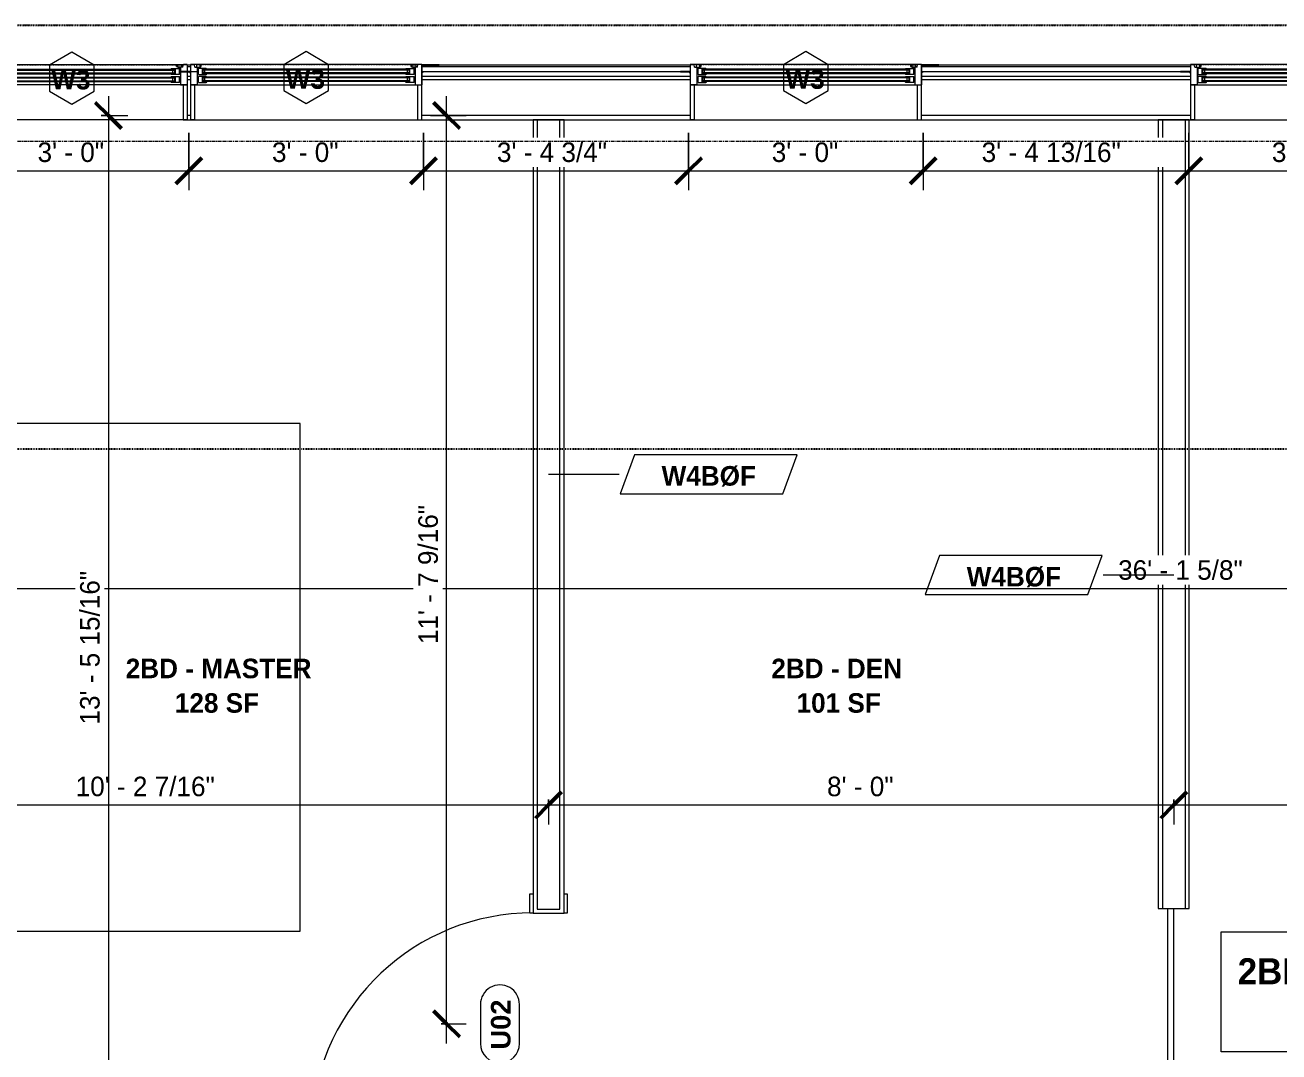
# Model space of a CAD drawing. Header units: inches. Extents: x -4058 to -1781, y 9814 to 12264.
# Drawn here: x -2471.1 to -2278.5, y 10699.3 to 10857.1 of the extents above; entities that cross this region are included whole.
import ezdxf

# ---------------------------------------------------------------- set-up
doc = ezdxf.new("R2010")
doc.units = ezdxf.units.IN
doc.header["$MEASUREMENT"] = 0
for name, pattern in [('Aligning Line 1_8_', [0.25, 0.125, -0.125]), ('Dash', [0.25, 0.125, -0.125]), ('Dash_2_', [0.25, 0.125, -0.125]), ('Grid Line 1_2_', [0.875, 0.5, -0.125, 0.125, -0.125])]:
    doc.linetypes.add(name, pattern=pattern)
for name, color, linetype, lineweight in [('0-1', 7, 'Continuous', 5), ('0-2', 7, 'Continuous', 9), ('A-ANNO-DIMS', 211, 'Continuous', 9), ('A-ANNO-DIMS-32', 211, 'Continuous', 9), ('A-AREA-IDEN', 2, 'Continuous', 9), ('A-DETL-GENF-HDLN-1', 7, 'Dash', 9), ('A-DETL-GENF-HDLN-2', 1, 'Continuous', 18), ('A-DOOR-2', 31, 'Continuous', 9), ('A-DOOR-IDEN', 31, 'Continuous', 9), ('A-FLOR-2', 192, 'Continuous', 9), ('A-GLAZ', 151, 'Continuous', 18), ('A-GLAZ-1', 7, 'Continuous', 9), ('A-GLAZ-IDEN', 152, 'Continuous', 9), ('A-WALL-1', 7, 'Continuous', 9), ('A-WALL-2', 113, 'Continuous', 9), ('A-WALL-IDEN', 211, 'Continuous', 9), ('G-ANNO-SYMB', 111, 'Aligning Line 1_8_', 9), ('I-FURN', 30, 'Continuous', 9), ('S-GRID-1', 1, 'Grid Line 1_2_', 9)]:
    doc.layers.add(name, color=color, linetype=linetype, lineweight=lineweight)
doc.layers.add('0-4', color=250, linetype='Dash_2_')
doc.styles.add('Arial_B', font='arialbd.ttf', dxfattribs={"height": 3})
doc.styles.add('Century Gothic', font='ufonts.com_century-gothic.ttf', dxfattribs={"height": 3})
doc.styles.add('Century Gothic_B', font='GOTHICB.TTF', dxfattribs={"height": 3})
doc.styles.add('Century Gothic_B_1', font='GOTHICB.TTF', dxfattribs={"height": 4})
doc.dimstyles.new('MARKETING_DIMENSION', dxfattribs={"dimscale": 12, "dimtxt": 3.132505, "dimasz": 0.333333, "dimexe": 0.25, "dimexo": 0.166667, "dimgap": 0.041667, "dimtad": 1, "dimdec": 4, "dimrnd": 0.0625, "dimzin": 3, "dimdsep": 46, "dimlunit": 4, "dimtxsty": 'Century Gothic', "dimblk1": 'OBLIQUE', "dimblk2": 'OBLIQUE', "dimsah": 1, "dimcen": 0.09, "dimdle": 0.25, "dimazin": 0, "dimtfac": 1, "dimtdec": 4, "dimtix": 1, "dimtmove": 0, "dimatfit": 3, "dimfxl": 1, "dimtvp": 1, "dimtfill": 1, "dimfrac": 2, "dimtolj": 1, "dimtzin": 0, "dimarcsym": 2})
doc.dimstyles.new('THE_DIMENSION_STRING', dxfattribs={"dimscale": 12, "dimtxt": 3.132505, "dimasz": 0.333333, "dimexe": 0.25, "dimexo": 0.166667, "dimgap": 0.041667, "dimtad": 1, "dimdec": 4, "dimrnd": 0.0625, "dimzin": 3, "dimdsep": 46, "dimlunit": 4, "dimtxsty": 'Century Gothic', "dimblk1": 'OBLIQUE', "dimblk2": 'OBLIQUE', "dimsah": 1, "dimcen": 0.09, "dimdle": 0.25, "dimazin": 0, "dimtfac": 1, "dimtdec": 4, "dimtix": 1, "dimtmove": 0, "dimatfit": 3, "dimfxl": 1, "dimtvp": 1, "dimtfill": 1, "dimfrac": 2, "dimtolj": 1, "dimtzin": 0, "dimarcsym": 2})
doc.dimstyles.new('THE_DIMENSION_STRING_3', dxfattribs={"dimscale": 12, "dimtxt": 3.132505, "dimasz": 0.333333, "dimexe": 0.25, "dimexo": 0.166667, "dimgap": 0.041667, "dimtad": 1, "dimdec": 4, "dimrnd": 0.0625, "dimzin": 3, "dimdsep": 46, "dimlunit": 4, "dimtxsty": 'Century Gothic', "dimblk1": 'OBLIQUE', "dimblk2": 'OBLIQUE', "dimsah": 1, "dimcen": 0.09, "dimdle": 0.25, "dimazin": 0, "dimtfac": 1, "dimtdec": 4, "dimtix": 1, "dimtmove": 0, "dimatfit": 3, "dimfxl": 1, "dimtvp": 1, "dimtfill": 1, "dimfrac": 2, "dimtolj": 1, "dimtzin": 0, "dimarcsym": 2})
doc.dimstyles.new('THE_DIMENSION_STRING_4', dxfattribs={"dimscale": 12, "dimtxt": 3.132505, "dimasz": 0.333333, "dimexe": 0.25, "dimexo": 0.166667, "dimgap": 0.041667, "dimtad": 1, "dimdec": 4, "dimrnd": 0.0625, "dimzin": 3, "dimdsep": 46, "dimlunit": 4, "dimtxsty": 'Century Gothic', "dimblk1": 'OBLIQUE', "dimblk2": 'OBLIQUE', "dimsah": 1, "dimcen": 0.09, "dimdle": 0.25, "dimazin": 0, "dimtfac": 1, "dimtdec": 4, "dimtix": 1, "dimtmove": 0, "dimatfit": 3, "dimfxl": 1, "dimtvp": 1, "dimtfill": 1, "dimfrac": 2, "dimtolj": 1, "dimtzin": 0, "dimarcsym": 2})

# ---------------------------------------------------------------- blocks, each defined once
blk = doc.blocks.new('Window-Double_Hung-Marvin-Essential - ESDH3066 - 3rd floor-3357211-UNITS PLANS - 3RD FLOOR')
at = {"layer": 'A-DETL-GENF-HDLN-1'}
blk.add_line((16.1, 4.22), (-16.5, 4.22), dxfattribs=at)
at = {"layer": 'A-DETL-GENF-HDLN-2'}
for p, q in [((-17.75, 4.28), (-17.16, 4.28)), ((-17.75, 4.28), (-17.75, 1.19)), ((-17.08, 3.87), (-17.16, 4.28)), ((-17.08, 3.87), (-16.19, 3.87)), ((-16.85, 4.25), (-16.85, 3.87)), ((-16.3, 4.25), (-16.85, 4.25)), ((-16.38, 3.87), (-16.38, 3.77)), ((-16.3, 4.01), (-16.3, 4.25)), ((-16.18, 4.01), (-16.3, 4.01)), ((-16.19, 3.97), (-16.1, 3.97)), ((-16.19, 3.87), (-16.19, 3.97)), ((-16.18, 4.22), (-16.1, 4.22)), ((-16.18, 4.22), (-16.18, 4.01)), ((-16.1, 3.97), (-16.1, 4.22)), ((16.18, 4.22), (16.1, 4.22)), ((16.1, 3.97), (16.1, 4.22)), ((16.19, 3.97), (16.1, 3.97)), ((16.18, 4.22), (16.18, 4.01)), ((16.18, 4.01), (16.3, 4.01)), ((16.19, 3.87), (16.19, 3.97)), ((17.08, 3.87), (16.19, 3.87)), ((16.3, 4.01), (16.3, 4.25)), ((16.3, 4.25), (16.85, 4.25)), ((16.38, 3.87), (16.38, 3.77)), ((16.85, 4.25), (16.85, 3.87)), ((17.08, 3.87), (17.16, 4.28)), ((17.75, 4.28), (17.16, 4.28)), ((17.75, 4.28), (17.75, 1.19)), ((-19.25, 3.23), (-19.25, 3.19)), ((-17.75, 3.23), (-19.25, 3.23)), ((-19.25, 3.19), (-17.9, 3.19)), ((-17.9, 3.19), (-17.9, 3.08)), ((-17.9, 3.08), (-17.75, 3.08)), ((-16.38, 3.77), (-16.72, 3.77)), ((-16.72, 3.77), (-16.72, 1.19)), ((-15.34, 3.69), (-16.56, 3.69)), ((-16.56, 2.75), (-16.56, 3.69)), ((-16.56, 2.75), (-15.34, 2.75)), ((-15.34, 2.47), (-16.56, 2.47)), ((-16.56, 1.53), (-16.56, 2.47)), ((-15.94, 2.87), (-15.94, 3.59)), ((-15.94, 3.59), (-15.28, 3.59)), ((-15.28, 2.87), (-15.94, 2.87)), ((-15.94, 1.65), (-15.94, 2.37)), ((-15.94, 2.37), (-15.28, 2.37)), ((-15.84, 2.88), (-15.84, 3.57)), ((-15.84, 1.66), (-15.84, 2.35)), ((-15.54, 3.01), (-15.54, 3.45)), ((-15.54, 1.79), (-15.54, 2.23)), ((-15.34, 3.69), (-15.28, 3.63)), ((-15.34, 2.75), (-15.28, 2.81)), ((-15.34, 2.47), (-15.28, 2.41)), ((-15.28, 3.59), (-15.28, 3.63)), ((-15.28, 2.81), (-15.28, 2.87)), ((-15.28, 2.37), (-15.28, 2.41)), ((15.34, 3.69), (15.28, 3.63)), ((15.28, 3.59), (15.28, 3.63)), ((15.94, 3.59), (15.28, 3.59)), ((15.28, 2.81), (15.28, 2.87)), ((15.28, 2.87), (15.94, 2.87)), ((15.34, 2.75), (15.28, 2.81)), ((15.34, 2.47), (15.28, 2.41)), ((15.28, 2.37), (15.28, 2.41)), ((15.94, 2.37), (15.28, 2.37)), ((15.34, 3.69), (16.56, 3.69)), ((16.56, 2.75), (15.34, 2.75)), ((15.34, 2.47), (16.56, 2.47)), ((15.54, 3.01), (15.54, 3.45)), ((15.54, 1.79), (15.54, 2.23)), ((15.84, 2.88), (15.84, 3.57)), ((15.84, 1.66), (15.84, 2.35)), ((15.94, 2.87), (15.94, 3.59)), ((15.94, 1.65), (15.94, 2.37)), ((16.38, 3.77), (16.72, 3.77)), ((16.56, 2.75), (16.56, 3.69)), ((16.56, 1.53), (16.56, 2.47)), ((16.72, 3.77), (16.72, 1.19)), ((17.75, 3.23), (19.25, 3.23)), ((17.9, 3.08), (17.75, 3.08)), ((17.9, 3.19), (17.9, 3.08)), ((19.25, 3.19), (17.9, 3.19)), ((19.25, 3.23), (19.25, 3.19)), ((-16.72, 1.19), (-17.75, 1.19)), ((-17.13, 1.16), (-17.13, -4.19)), ((-16.56, 1.53), (-15.34, 1.53)), ((-15.28, 1.65), (-15.94, 1.65)), ((-15.34, 1.53), (-15.28, 1.59)), ((-15.28, 1.59), (-15.28, 1.65)), ((15.28, 1.59), (15.28, 1.65)), ((15.28, 1.65), (15.94, 1.65)), ((15.34, 1.53), (15.28, 1.59)), ((16.56, 1.53), (15.34, 1.53)), ((16.72, 1.19), (17.75, 1.19)), ((17.12, -4.19), (17.12, 1.16)), ((-17.13, -4.19), (-17.75, -4.19)), ((17.12, -4.19), (17.75, -4.19))]:
    blk.add_line(p, q, dxfattribs=at)
at = {"layer": 'A-GLAZ'}
for p, q in [((15.84, 3.57), (-15.84, 3.57)), ((15.84, 3.45), (-15.84, 3.45)), ((15.84, 3.01), (-15.84, 3.01)), ((15.84, 2.88), (-15.84, 2.88)), ((15.84, 2.35), (-15.84, 2.35)), ((15.84, 2.23), (-15.84, 2.23)), ((15.84, 1.79), (-15.84, 1.79)), ((15.84, 1.66), (-15.84, 1.66))]:
    blk.add_line(p, q, dxfattribs=at)
at = {"layer": 'A-GLAZ-1'}
for p, q in [((17.75, 4.28), (-17.75, 4.28)), ((-17.75, 4.28), (-17.75, 1.19)), ((17.75, 1.19), (17.75, 4.28)), ((20.4, 4.25), (17.75, 4.25)), ((17.75, 4.19), (20.4, 4.19)), ((20.4, 4.19), (20.4, 4.25)), ((-17.75, 1.19), (17.75, 1.19)), ((-17.75, 1.16), (-17.75, -4.19)), ((17.75, -4.19), (17.75, 1.16)), ((-17.75, -4.19), (17.75, -4.19))]:
    blk.add_line(p, q, dxfattribs=at)
blk = doc.blocks.new('Window-Double_Hung-Marvin-Essential - ESDH3066 - 3rd floor-3357212-UNITS PLANS - 3RD FLOOR')
at = {"layer": 'A-DETL-GENF-HDLN-1'}
blk.add_line((16.1, -4.22), (-16.5, -4.22), dxfattribs=at)
at = {"layer": 'A-DETL-GENF-HDLN-2'}
for p, q in [((-17.13, 4.19), (-17.75, 4.19)), ((-17.13, -1.16), (-17.13, 4.19)), ((17.12, 4.19), (17.75, 4.19)), ((17.12, 4.19), (17.12, -1.16)), ((-16.72, -1.19), (-17.75, -1.19)), ((-17.75, -4.28), (-17.75, -1.19)), ((-16.72, -3.77), (-16.72, -1.19)), ((-16.56, -1.53), (-15.34, -1.53)), ((-16.56, -1.53), (-16.56, -2.47)), ((-15.28, -1.65), (-15.94, -1.65)), ((-15.94, -1.65), (-15.94, -2.37)), ((-15.84, -1.66), (-15.84, -2.35)), ((-15.54, -1.79), (-15.54, -2.23)), ((-15.34, -1.53), (-15.28, -1.59)), ((-15.28, -1.59), (-15.28, -1.65)), ((15.34, -1.53), (15.28, -1.59)), ((15.28, -1.59), (15.28, -1.65)), ((15.28, -1.65), (15.94, -1.65)), ((16.56, -1.53), (15.34, -1.53)), ((15.54, -1.79), (15.54, -2.23)), ((15.84, -1.66), (15.84, -2.35)), ((15.94, -1.65), (15.94, -2.37)), ((16.56, -1.53), (16.56, -2.47)), ((16.72, -3.77), (16.72, -1.19)), ((16.72, -1.19), (17.75, -1.19)), ((17.75, -4.28), (17.75, -1.19)), ((-19.25, -3.23), (-19.25, -3.19)), ((-19.25, -3.19), (-17.9, -3.19)), ((-17.75, -3.23), (-19.25, -3.23)), ((-17.9, -3.19), (-17.9, -3.08)), ((-17.9, -3.08), (-17.75, -3.08)), ((-16.38, -3.77), (-16.72, -3.77)), ((-15.34, -2.47), (-16.56, -2.47)), ((-16.56, -2.75), (-15.34, -2.75)), ((-16.56, -2.75), (-16.56, -3.69)), ((-15.34, -3.69), (-16.56, -3.69)), ((-16.38, -3.87), (-16.38, -3.77)), ((-15.94, -2.37), (-15.28, -2.37)), ((-15.28, -2.87), (-15.94, -2.87)), ((-15.94, -2.87), (-15.94, -3.59)), ((-15.94, -3.59), (-15.28, -3.59)), ((-15.84, -2.88), (-15.84, -3.57)), ((-15.54, -3.01), (-15.54, -3.45)), ((-15.34, -2.47), (-15.28, -2.41)), ((-15.34, -2.75), (-15.28, -2.81)), ((-15.34, -3.69), (-15.28, -3.63)), ((-15.28, -2.37), (-15.28, -2.41)), ((-15.28, -2.81), (-15.28, -2.87)), ((-15.28, -3.59), (-15.28, -3.63)), ((15.28, -2.37), (15.28, -2.41)), ((15.94, -2.37), (15.28, -2.37)), ((15.34, -2.47), (15.28, -2.41)), ((15.34, -2.75), (15.28, -2.81)), ((15.28, -2.81), (15.28, -2.87)), ((15.28, -2.87), (15.94, -2.87)), ((15.28, -3.59), (15.28, -3.63)), ((15.94, -3.59), (15.28, -3.59)), ((15.34, -3.69), (15.28, -3.63)), ((15.34, -2.47), (16.56, -2.47)), ((16.56, -2.75), (15.34, -2.75)), ((15.34, -3.69), (16.56, -3.69)), ((15.54, -3.01), (15.54, -3.45)), ((15.84, -2.88), (15.84, -3.57)), ((15.94, -2.87), (15.94, -3.59)), ((16.38, -3.87), (16.38, -3.77)), ((16.38, -3.77), (16.72, -3.77)), ((16.56, -2.75), (16.56, -3.69)), ((17.9, -3.08), (17.75, -3.08)), ((17.75, -3.23), (19.25, -3.23)), ((17.9, -3.19), (17.9, -3.08)), ((19.25, -3.19), (17.9, -3.19)), ((19.25, -3.23), (19.25, -3.19)), ((-17.75, -4.28), (-17.16, -4.28)), ((-17.08, -3.87), (-17.16, -4.28)), ((-17.08, -3.87), (-16.19, -3.87)), ((-16.85, -4.25), (-16.85, -3.87)), ((-16.3, -4.25), (-16.85, -4.25)), ((-16.18, -4.01), (-16.3, -4.01)), ((-16.3, -4.01), (-16.3, -4.25)), ((-16.19, -3.87), (-16.19, -3.97)), ((-16.19, -3.97), (-16.1, -3.97)), ((-16.18, -4.22), (-16.18, -4.01)), ((-16.18, -4.22), (-16.1, -4.22)), ((-16.1, -3.97), (-16.1, -4.22)), ((16.19, -3.97), (16.1, -3.97)), ((16.1, -3.97), (16.1, -4.22)), ((16.18, -4.22), (16.1, -4.22)), ((16.18, -4.22), (16.18, -4.01)), ((16.18, -4.01), (16.3, -4.01)), ((17.08, -3.87), (16.19, -3.87)), ((16.19, -3.87), (16.19, -3.97)), ((16.3, -4.01), (16.3, -4.25)), ((16.3, -4.25), (16.85, -4.25)), ((16.85, -4.25), (16.85, -3.87)), ((17.08, -3.87), (17.16, -4.28)), ((17.75, -4.28), (17.16, -4.28))]:
    blk.add_line(p, q, dxfattribs=at)
at = {"layer": 'A-GLAZ'}
for p, q in [((15.84, -1.66), (-15.84, -1.66)), ((15.84, -1.79), (-15.84, -1.79)), ((15.84, -2.23), (-15.84, -2.23)), ((15.84, -2.35), (-15.84, -2.35)), ((15.84, -2.88), (-15.84, -2.88)), ((15.84, -3.01), (-15.84, -3.01)), ((15.84, -3.45), (-15.84, -3.45)), ((15.84, -3.57), (-15.84, -3.57))]:
    blk.add_line(p, q, dxfattribs=at)
at = {"layer": 'A-GLAZ-1'}
for p, q in [((-17.75, 4.19), (17.75, 4.19)), ((-17.75, -1.16), (-17.75, 4.19)), ((17.75, 4.19), (17.75, -1.16)), ((-17.75, -1.19), (17.75, -1.19)), ((-17.75, -4.28), (-17.75, -1.19)), ((17.75, -1.19), (17.75, -4.28)), ((17.75, -4.28), (-17.75, -4.28)), ((17.75, -4.19), (20.4, -4.19)), ((20.4, -4.25), (17.75, -4.25)), ((20.4, -4.19), (20.4, -4.25))]:
    blk.add_line(p, q, dxfattribs=at)
blk = doc.blocks.new('CTR - 1st Phase - Shell_rvt-1-UNITS PLANS - 3RD FLOOR')
at = {"layer": 'A-WALL-1'}
for p, q in [((-2445.67, 10850.89), (-2446.18, 10850.89)), ((-2445.67, 10850.64), (-2446.18, 10850.64)), ((-2445.67, 10849.89), (-2446.18, 10849.89)), ((-2368.94, 10850.64), (-2410.17, 10850.64)), ((-2368.94, 10849.89), (-2410.17, 10849.89)), ((-2368.94, 10850.89), (-2407.52, 10850.89)), ((-2292.14, 10850.64), (-2333.44, 10850.64)), ((-2292.14, 10849.89), (-2333.44, 10849.89)), ((-2292.14, 10850.89), (-2330.79, 10850.89)), ((-2445.67, 10849.14), (-2446.18, 10849.14)), ((-2445.67, 10848.64), (-2446.18, 10848.64)), ((-2446.18, 10847.89), (-2446.18, 10847.86)), ((-2445.67, 10847.86), (-2445.67, 10847.89)), ((-2368.94, 10849.14), (-2410.17, 10849.14)), ((-2368.94, 10848.64), (-2410.17, 10848.64)), ((-2410.17, 10847.89), (-2410.17, 10847.86)), ((-2368.94, 10847.86), (-2368.94, 10847.89)), ((-2292.14, 10849.14), (-2333.44, 10849.14)), ((-2292.14, 10848.64), (-2333.44, 10848.64)), ((-2333.44, 10847.89), (-2333.44, 10847.86)), ((-2292.14, 10847.86), (-2292.14, 10847.89)), ((-2445.67, 10843.14), (-2446.18, 10843.14)), ((-2446.18, 10842.51), (-2445.67, 10842.51)), ((-2368.94, 10843.14), (-2410.17, 10843.14)), ((-2410.17, 10842.51), (-2368.94, 10842.51)), ((-2292.14, 10843.14), (-2333.44, 10843.14)), ((-2333.44, 10842.51), (-2292.14, 10842.51))]:
    blk.add_line(p, q, dxfattribs=at)
at = {"layer": '0-2', "rotation": 180}
blk.add_blockref('Window-Double_Hung-Marvin-Essential - ESDH3066 - 3rd floor-3357212-UNITS PLANS - 3RD FLOOR', (-2463.93, 10846.7), dxfattribs=at)
at = {"layer": '0-2'}
for p in [(-2427.92, 10846.7), (-2351.19, 10846.7), (-2274.39, 10846.7)]:
    blk.add_blockref('Window-Double_Hung-Marvin-Essential - ESDH3066 - 3rd floor-3357211-UNITS PLANS - 3RD FLOOR', p, dxfattribs=at)
blk = doc.blocks.new('SWING - SINGLE - FLUSH - SWING - FLUSH - 2-10 x 6-8 - PRIVACY-4202130-UNITS PLANS - 3RD FLOOR')
at = {"layer": 'A-DOOR-2'}
for p, q in [((-20, 2.37), (-20, 2.87)), ((-20, 2.87), (-17, 2.87)), ((-17, 2.37), (-20, 2.37)), ((-17, 2.87), (-17, 2.37)), ((17, 2.37), (17, 2.87)), ((17, 2.87), (20, 2.87)), ((20, 2.37), (17, 2.37)), ((20, 2.87), (20, 2.37)), ((-20, -2.38), (-17, -2.38)), ((-20, -2.88), (-20, -2.38)), ((-17, -2.88), (-20, -2.88)), ((-17, -2.38), (-17, -2.88)), ((15, -2.38), (15, -36.38)), ((17, -2.38), (15, -2.38)), ((17, -2.38), (17, -36.38)), ((17, -2.38), (20, -2.38)), ((17, -2.88), (17, -2.38)), ((20, -2.88), (17, -2.88)), ((20, -2.38), (20, -2.88)), ((17, -36.38), (15, -36.38))]:
    blk.add_line(p, q, dxfattribs=at)
blk.add_arc((17, -2.38), 34.07, 180, 266.6343, dxfattribs=at)
blk = doc.blocks.new('Bed-Standard - King 78_ x 80_-V11-UNITS PLANS - 3RD FLOOR')
at = {"layer": 'I-FURN'}
for p, q in [((-28.31, 38.02), (-28.31, -41.8)), ((49.69, -41.8), (49.69, 38.02)), ((-25.31, 36.2), (-25.31, 24.2)), ((-25.31, 36.2), (46.69, 36.2)), ((46.69, 36.2), (46.69, 24.2)), ((49.69, 24.2), (-28.31, 17.63)), ((-25.31, 24.2), (46.69, 24.2)), ((-28.31, -41.8), (49.69, -41.8))]:
    blk.add_line(p, q, dxfattribs=at)
blk = doc.blocks.new('DIMBLOCK97-UNITS PLANS - 3RD FLOOR')
at = {"layer": 'A-ANNO-DIMS-32'}
for p, q in [((-2481.93, 10840.51), (-2481.93, 10831.68)), ((-2481.93, 10834.68), (-2481.93, 10840.51)), ((-2445.92, 10840.51), (-2445.92, 10831.68)), ((-2445.92, 10834.68), (-2445.92, 10840.51)), ((-2481.93, 10834.68), (-2445.92, 10834.68))]:
    blk.add_line(p, q, dxfattribs=at)
at = {"layer": 'A-ANNO-DIMS-32', "lineweight": 50}
for p, q in [((-2481.93, 10834.68), (-2479.93, 10836.68)), ((-2445.92, 10834.68), (-2443.92, 10836.68)), ((-2481.93, 10834.68), (-2483.93, 10832.68)), ((-2445.92, 10834.68), (-2447.92, 10832.68))]:
    blk.add_line(p, q, dxfattribs=at)
at = {"layer": 'A-ANNO-DIMS-32', "color": 0, "insert": (-2469.17, 10839.02), "char_height": 3, "width": 12.5897, "attachment_point": 1, "line_spacing_factor": 0.984502, "style": 'Century Gothic', "bg_fill": 3, "box_fill_scale": 1.25, "bg_fill_color": 256, "bg_fill_true_color": 13158600, "bg_fill_transparency": 0}
blk.add_mtext('3\' - 0"', dxfattribs=at)
blk = doc.blocks.new('_Oblique')
at = {"color": 0, "linetype": 'ByBlock', "lineweight": -2}
blk.add_line((-0.5, -0.5), (0.5, 0.5), dxfattribs=at)
blk = doc.blocks.new('DIMBLOCK98-UNITS PLANS - 3RD FLOOR')
at = {"layer": 'A-ANNO-DIMS-32'}
for p, q in [((-2445.92, 10840.51), (-2445.92, 10831.68)), ((-2445.92, 10834.68), (-2445.92, 10840.51)), ((-2409.92, 10840.51), (-2409.92, 10831.68)), ((-2409.92, 10834.68), (-2409.92, 10840.51)), ((-2445.92, 10834.68), (-2409.92, 10834.68))]:
    blk.add_line(p, q, dxfattribs=at)
at = {"layer": 'A-ANNO-DIMS-32', "lineweight": 50}
for p, q in [((-2445.92, 10834.68), (-2443.92, 10836.68)), ((-2409.92, 10834.68), (-2407.92, 10836.68)), ((-2445.92, 10834.68), (-2447.92, 10832.68)), ((-2409.92, 10834.68), (-2411.92, 10832.68))]:
    blk.add_line(p, q, dxfattribs=at)
at = {"layer": 'A-ANNO-DIMS-32', "color": 0, "insert": (-2433.17, 10839.02), "char_height": 3, "width": 12.5897, "attachment_point": 1, "line_spacing_factor": 0.984502, "style": 'Century Gothic', "bg_fill": 3, "box_fill_scale": 1.25, "bg_fill_color": 256, "bg_fill_true_color": 13158600, "bg_fill_transparency": 0}
blk.add_mtext('3\' - 0"', dxfattribs=at)
blk = doc.blocks.new('DIMBLOCK99-UNITS PLANS - 3RD FLOOR')
at = {"layer": 'A-ANNO-DIMS-32'}
for p, q in [((-2409.92, 10840.51), (-2409.92, 10831.68)), ((-2409.92, 10834.68), (-2409.92, 10840.51)), ((-2369.19, 10840.51), (-2369.19, 10831.68)), ((-2369.19, 10834.68), (-2369.19, 10840.51)), ((-2409.92, 10834.68), (-2369.19, 10834.68))]:
    blk.add_line(p, q, dxfattribs=at)
at = {"layer": 'A-ANNO-DIMS-32', "lineweight": 50}
for p, q in [((-2409.92, 10834.68), (-2407.92, 10836.68)), ((-2369.19, 10834.68), (-2367.19, 10836.68)), ((-2409.92, 10834.68), (-2411.92, 10832.68)), ((-2369.19, 10834.68), (-2371.19, 10832.68))]:
    blk.add_line(p, q, dxfattribs=at)
at = {"layer": 'A-ANNO-DIMS-32', "color": 0, "insert": (-2398.63, 10839.02), "char_height": 3, "width": 21.7784, "attachment_point": 1, "line_spacing_factor": 0.984502, "style": 'Century Gothic', "bg_fill": 3, "box_fill_scale": 1.25, "bg_fill_color": 256, "bg_fill_true_color": 13158600, "bg_fill_transparency": 0}
blk.add_mtext('3\' - 4 3/4"', dxfattribs=at)
blk = doc.blocks.new('DIMBLOCK100-UNITS PLANS - 3RD FLOOR')
at = {"layer": 'A-ANNO-DIMS-32'}
for p, q in [((-2369.19, 10840.51), (-2369.19, 10831.68)), ((-2369.19, 10834.68), (-2369.19, 10840.51)), ((-2333.19, 10840.51), (-2333.19, 10831.68)), ((-2333.19, 10834.68), (-2333.19, 10840.51)), ((-2369.19, 10834.68), (-2333.19, 10834.68))]:
    blk.add_line(p, q, dxfattribs=at)
at = {"layer": 'A-ANNO-DIMS-32', "lineweight": 50}
for p, q in [((-2369.19, 10834.68), (-2367.19, 10836.68)), ((-2333.19, 10834.68), (-2331.19, 10836.68)), ((-2369.19, 10834.68), (-2371.19, 10832.68)), ((-2333.19, 10834.68), (-2335.19, 10832.68))]:
    blk.add_line(p, q, dxfattribs=at)
at = {"layer": 'A-ANNO-DIMS-32', "color": 0, "insert": (-2356.43, 10839.02), "char_height": 3, "width": 12.5897, "attachment_point": 1, "line_spacing_factor": 0.984502, "style": 'Century Gothic', "bg_fill": 3, "box_fill_scale": 1.25, "bg_fill_color": 256, "bg_fill_true_color": 13158600, "bg_fill_transparency": 0}
blk.add_mtext('3\' - 0"', dxfattribs=at)
blk = doc.blocks.new('DIMBLOCK101-UNITS PLANS - 3RD FLOOR')
at = {"layer": 'A-ANNO-DIMS-32'}
for p, q in [((-2333.19, 10840.51), (-2333.19, 10831.68)), ((-2333.19, 10834.68), (-2333.19, 10840.51)), ((-2292.39, 10840.51), (-2292.39, 10831.68)), ((-2292.39, 10834.68), (-2292.39, 10840.51)), ((-2333.19, 10834.68), (-2292.39, 10834.68))]:
    blk.add_line(p, q, dxfattribs=at)
at = {"layer": 'A-ANNO-DIMS-32', "lineweight": 50}
for p, q in [((-2333.19, 10834.68), (-2331.19, 10836.68)), ((-2292.39, 10834.68), (-2290.39, 10836.68)), ((-2333.19, 10834.68), (-2335.19, 10832.68)), ((-2292.39, 10834.68), (-2294.39, 10832.68))]:
    blk.add_line(p, q, dxfattribs=at)
at = {"layer": 'A-ANNO-DIMS-32', "color": 0, "insert": (-2324.2, 10839.02), "char_height": 3, "width": 27.387, "attachment_point": 1, "line_spacing_factor": 0.984502, "style": 'Century Gothic', "bg_fill": 3, "box_fill_scale": 1.25, "bg_fill_color": 256, "bg_fill_true_color": 13158600, "bg_fill_transparency": 0}
blk.add_mtext('3\' - 4 13/16"', dxfattribs=at)
blk = doc.blocks.new('DIMBLOCK102-UNITS PLANS - 3RD FLOOR')
at = {"layer": 'A-ANNO-DIMS-32'}
for p, q in [((-2292.39, 10840.51), (-2292.39, 10831.68)), ((-2292.39, 10834.68), (-2292.39, 10840.51)), ((-2256.39, 10840.51), (-2256.39, 10831.68)), ((-2256.39, 10834.68), (-2256.39, 10840.51)), ((-2292.39, 10834.68), (-2256.39, 10834.68))]:
    blk.add_line(p, q, dxfattribs=at)
at = {"layer": 'A-ANNO-DIMS-32', "lineweight": 50}
for p, q in [((-2292.39, 10834.68), (-2290.39, 10836.68)), ((-2256.39, 10834.68), (-2254.39, 10836.68)), ((-2292.39, 10834.68), (-2294.39, 10832.68)), ((-2256.39, 10834.68), (-2258.39, 10832.68))]:
    blk.add_line(p, q, dxfattribs=at)
at = {"layer": 'A-ANNO-DIMS-32', "color": 0, "insert": (-2279.63, 10839.02), "char_height": 3, "width": 12.5897, "attachment_point": 1, "line_spacing_factor": 0.984502, "style": 'Century Gothic', "bg_fill": 3, "box_fill_scale": 1.25, "bg_fill_color": 256, "bg_fill_true_color": 13158600, "bg_fill_transparency": 0}
blk.add_mtext('3\' - 0"', dxfattribs=at)
blk = doc.blocks.new('DIMBLOCK539-UNITS PLANS - 3RD FLOOR')
at = {"layer": 'A-ANNO-DIMS-32', "lineweight": 50}
for p, q in [((-2509.81, 10770.5), (-2507.81, 10772.5)), ((-2076.17, 10770.5), (-2074.17, 10772.5)), ((-2509.81, 10770.5), (-2511.81, 10768.5)), ((-2076.17, 10770.5), (-2078.17, 10768.5))]:
    blk.add_line(p, q, dxfattribs=at)
at = {"layer": 'A-ANNO-DIMS-32'}
for p, q in [((-2509.81, 10771.33), (-2509.81, 10767.5)), ((-2509.81, 10770.5), (-2509.81, 10771.33)), ((-2509.81, 10770.5), (-2076.17, 10770.5)), ((-2076.17, 10771.33), (-2076.17, 10767.5)), ((-2076.17, 10770.5), (-2076.17, 10771.33))]:
    blk.add_line(p, q, dxfattribs=at)
at = {"layer": 'A-ANNO-DIMS-32', "color": 0, "insert": (-2303.24, 10774.84), "char_height": 3, "width": 24.5827, "attachment_point": 1, "line_spacing_factor": 0.984502, "style": 'Century Gothic', "bg_fill": 3, "box_fill_scale": 1.25, "bg_fill_color": 256, "bg_fill_true_color": 13158600, "bg_fill_transparency": 0}
blk.add_mtext('36\' - 1 5/8"', dxfattribs=at)
blk = doc.blocks.new('Window Tag - ONE-4156801-UNITS PLANS - 3RD FLOOR')
at = {"layer": 'A-GLAZ-IDEN'}
for p, q in [((0, 0.125), (-0.1071, 0.0619)), ((0.107, 0.062), (0, 0.125)), ((-0.1071, 0.0619), (-0.1071, -0.0619)), ((0.107, -0.0624), (0.107, 0.062)), ((-0.1071, -0.0619), (0, -0.125)), ((0, -0.125), (0.107, -0.0624))]:
    blk.add_line(p, q, dxfattribs=at)
blk = doc.blocks.new('DIMBLOCK978-UNITS PLANS - 3RD FLOOR')
at = {"layer": 'A-ANNO-DIMS-32'}
for p, q in [((-2513.12, 10744.16), (-2513.12, 10734.24)), ((-2513.12, 10737.24), (-2513.12, 10744.16)), ((-2390.7, 10738.07), (-2390.7, 10734.24)), ((-2390.7, 10737.24), (-2390.7, 10738.07)), ((-2516.12, 10737.24), (-2390.7, 10737.24))]:
    blk.add_line(p, q, dxfattribs=at)
at = {"layer": 'A-ANNO-DIMS-32', "lineweight": 50}
for p, q in [((-2513.12, 10737.24), (-2511.12, 10739.24)), ((-2390.7, 10737.24), (-2388.7, 10739.24)), ((-2513.12, 10737.24), (-2515.12, 10735.24)), ((-2390.7, 10737.24), (-2392.7, 10735.24))]:
    blk.add_line(p, q, dxfattribs=at)
at = {"layer": 'A-ANNO-DIMS-32', "color": 0, "insert": (-2463.32, 10741.59), "char_height": 3, "width": 27.387, "attachment_point": 1, "line_spacing_factor": 0.984502, "style": 'Century Gothic', "bg_fill": 3, "box_fill_scale": 1.25, "bg_fill_color": 256, "bg_fill_true_color": 13158600, "bg_fill_transparency": 0}
blk.add_mtext('10\' - 2 7/16"', dxfattribs=at)
blk = doc.blocks.new('DIMBLOCK979-UNITS PLANS - 3RD FLOOR')
at = {"layer": 'A-ANNO-DIMS-32', "lineweight": 50}
for p, q in [((-2390.7, 10737.24), (-2388.7, 10739.24)), ((-2294.7, 10737.24), (-2292.7, 10739.24)), ((-2390.7, 10737.24), (-2392.7, 10735.24)), ((-2294.7, 10737.24), (-2296.7, 10735.24))]:
    blk.add_line(p, q, dxfattribs=at)
at = {"layer": 'A-ANNO-DIMS-32'}
for p, q in [((-2390.7, 10738.07), (-2390.7, 10734.24)), ((-2390.7, 10737.24), (-2390.7, 10738.07)), ((-2294.7, 10738.07), (-2294.7, 10734.24)), ((-2294.7, 10737.24), (-2294.7, 10738.07)), ((-2390.7, 10737.24), (-2294.7, 10737.24))]:
    blk.add_line(p, q, dxfattribs=at)
at = {"layer": 'A-ANNO-DIMS-32', "color": 0, "insert": (-2347.94, 10741.59), "char_height": 3, "width": 12.5897, "attachment_point": 1, "line_spacing_factor": 0.984502, "style": 'Century Gothic', "bg_fill": 3, "box_fill_scale": 1.25, "bg_fill_color": 256, "bg_fill_true_color": 13158600, "bg_fill_transparency": 0}
blk.add_mtext('8\' - 0"', dxfattribs=at)
blk = doc.blocks.new('DIMBLOCK980-UNITS PLANS - 3RD FLOOR')
at = {"layer": 'A-ANNO-DIMS-32'}
for p, q in [((-2076.17, 10739.67), (-2076.17, 10734.24)), ((-2076.17, 10737.24), (-2076.17, 10739.67)), ((-2294.7, 10738.07), (-2294.7, 10734.24)), ((-2294.7, 10737.24), (-2294.7, 10738.07)), ((-2294.7, 10737.24), (-2073.17, 10737.24))]:
    blk.add_line(p, q, dxfattribs=at)
at = {"layer": 'A-ANNO-DIMS-32', "lineweight": 50}
for p, q in [((-2294.7, 10737.24), (-2292.7, 10739.24)), ((-2076.17, 10737.24), (-2074.17, 10739.24)), ((-2294.7, 10737.24), (-2296.7, 10735.24)), ((-2076.17, 10737.24), (-2078.17, 10735.24))]:
    blk.add_line(p, q, dxfattribs=at)
at = {"layer": 'A-ANNO-DIMS-32', "color": 0, "insert": (-2195.68, 10741.59), "char_height": 3, "width": 24.5827, "attachment_point": 1, "line_spacing_factor": 0.984502, "style": 'Century Gothic', "bg_fill": 3, "box_fill_scale": 1.25, "bg_fill_color": 256, "bg_fill_true_color": 13158600, "bg_fill_transparency": 0}
blk.add_mtext('18\' - 2 1/2"', dxfattribs=at)
blk = doc.blocks.new('DIMBLOCK981-UNITS PLANS - 3RD FLOOR')
at = {"layer": 'A-ANNO-DIMS-32'}
for p, q in [((-2458.3, 10846.14), (-2458.3, 10678.23)), ((-2459.38, 10843.14), (-2455.3, 10843.14)), ((-2458.3, 10843.14), (-2459.38, 10843.14)), ((-2459.37, 10681.23), (-2455.3, 10681.23)), ((-2458.3, 10681.23), (-2459.37, 10681.23))]:
    blk.add_line(p, q, dxfattribs=at)
at = {"layer": 'A-ANNO-DIMS-32', "lineweight": 50}
for p, q in [((-2458.3, 10843.14), (-2460.3, 10845.14)), ((-2458.3, 10843.14), (-2456.3, 10841.14)), ((-2458.3, 10681.23), (-2460.3, 10683.23)), ((-2458.3, 10681.23), (-2456.3, 10679.23))]:
    blk.add_line(p, q, dxfattribs=at)
at = {"layer": 'A-ANNO-DIMS-32', "color": 0, "insert": (-2462.64, 10749.6), "char_height": 3, "width": 30.1914, "attachment_point": 1, "rotation": 90, "line_spacing_factor": 0.984502, "style": 'Century Gothic', "bg_fill": 3, "box_fill_scale": 1.25, "bg_fill_color": 256, "bg_fill_true_color": 13158600, "bg_fill_transparency": 0}
blk.add_mtext('13\' - 5 15/16"', dxfattribs=at)
blk = doc.blocks.new('Wall Tag - Arch Wall-3956453-UNITS PLANS - 3RD FLOOR')
at = {"layer": 'A-WALL-IDEN'}
for p, q in [((-0.3561, 0.0937), (-0.4244, -0.0937)), ((0.4244, 0.0937), (-0.3561, 0.0937)), ((0.3561, -0.0937), (0.4244, 0.0937)), ((-0.4244, -0.0937), (0.3561, -0.0937))]:
    blk.add_line(p, q, dxfattribs=at)
blk = doc.blocks.new('Door Tag - Type Mark-2601225-UNITS PLANS - 3RD FLOOR')
at = {"layer": 'A-DOOR-IDEN'}
for p, q in [((0.09375, 0.09375), (-0.09375, 0.09375)), ((-0.09375, -0.09375), (0.09375, -0.09375))]:
    blk.add_line(p, q, dxfattribs=at)
for centre, start, end in [((-0.09375, 0), 90, 270), ((0.09375, 0), 270, 90)]:
    blk.add_arc(centre, 0.09375, start, end, dxfattribs=at)
blk = doc.blocks.new('DIMBLOCK1001-UNITS PLANS - 3RD FLOOR')
at = {"layer": 'A-ANNO-DIMS-32'}
for p, q in [((-2406.35, 10700.6), (-2406.35, 10846.14)), ((-2408.81, 10843.14), (-2403.35, 10843.14)), ((-2406.35, 10843.14), (-2408.81, 10843.14)), ((-2407.18, 10703.6), (-2403.35, 10703.6)), ((-2406.35, 10703.6), (-2407.18, 10703.6))]:
    blk.add_line(p, q, dxfattribs=at)
at = {"layer": 'A-ANNO-DIMS-32', "lineweight": 50}
for p, q in [((-2406.35, 10843.14), (-2408.35, 10845.14)), ((-2406.35, 10843.14), (-2404.35, 10841.14)), ((-2406.35, 10703.6), (-2408.35, 10705.6)), ((-2406.35, 10703.6), (-2404.35, 10701.6))]:
    blk.add_line(p, q, dxfattribs=at)
at = {"layer": 'A-ANNO-DIMS-32', "color": 0, "insert": (-2410.7, 10761.96), "char_height": 3, "width": 27.387, "attachment_point": 1, "rotation": 90, "line_spacing_factor": 0.984502, "style": 'Century Gothic', "bg_fill": 3, "box_fill_scale": 1.25, "bg_fill_color": 256, "bg_fill_true_color": 13158600, "bg_fill_transparency": 0}
blk.add_mtext('11\' - 7 9/16"', dxfattribs=at)

msp = doc.modelspace()

# ---------------------------------------------------------------- linework, layer by layer
at = {"layer": '0-4'}
msp.add_line((-3043.10454, 10857.05383), (-1939.7738, 10857.05383), dxfattribs=at)
at = {"layer": 'A-AREA-IDEN', "flags": 128}
msp.add_lwpolyline([(-2287.4346, 10717.75728), (-2248.39963, 10717.75728), (-2248.39963, 10699.30814), (-2287.4346, 10699.30814)], close=True, dxfattribs=at)
at = {"layer": 'A-FLOR-2'}
for p, q in [((-2295.62374, 10683.6019), (-2295.62374, 10721.32421)), ((-2294.69874, 10683.6019), (-2294.69874, 10721.32421))]:
    msp.add_line(p, q, dxfattribs=at)
at = {"layer": 'A-WALL-2'}
for p, q in [((-2388.32374, 10842.5144), (-2393.07374, 10842.5144)), ((-2393.07374, 10842.5144), (-2393.07374, 10720.6019)), ((-2392.44874, 10842.5144), (-2392.44874, 10721.2269)), ((-2388.94874, 10721.2269), (-2388.94874, 10842.5144)), ((-2388.32374, 10720.6019), (-2388.32374, 10842.5144)), ((-2292.32374, 10842.5144), (-2297.07374, 10842.5144)), ((-2297.07374, 10842.5144), (-2297.07374, 10721.32421)), ((-2296.44874, 10842.5144), (-2296.44874, 10721.32421)), ((-2292.94874, 10842.5144), (-2292.94874, 10721.32421)), ((-2292.32374, 10721.32421), (-2292.32374, 10842.5144)), ((-2393.07374, 10720.6019), (-2388.32374, 10720.6019)), ((-2392.44874, 10721.2269), (-2388.94874, 10721.2269)), ((-2297.07374, 10721.32421), (-2292.32374, 10721.32421))]:
    msp.add_line(p, q, dxfattribs=at)
at = {"layer": 'A-WALL-IDEN'}
msp.add_line((-2390.69874, 10788.0558), (-2379.85558, 10788.0558), dxfattribs=at)
at = {"layer": 'G-ANNO-SYMB'}
for p, q in [((-1939.7738, 10857.05383), (-3043.10454, 10857.05383)), ((-1939.7738, 10791.90447), (-3043.10454, 10791.90447))]:
    msp.add_line(p, q, dxfattribs=at)

# ---------------------------------------------------------------- block references
at = {"layer": '0-1'}
msp.add_blockref('CTR - 1st Phase - Shell_rvt-1-UNITS PLANS - 3RD FLOOR', (0, 0), dxfattribs=at)
at = {"layer": 'A-DOOR-2', "rotation": 270.0000000000105}
msp.add_blockref('SWING - SINGLE - FLUSH - SWING - FLUSH - 2-10 x 6-8 - PRIVACY-4202130-UNITS PLANS - 3RD FLOOR', (-2390.69874, 10703.6019), dxfattribs=at)
at = {"layer": 'A-DOOR-IDEN', "xscale": 31.99999999999999, "yscale": 31.99999999999999, "zscale": 31.99999999999999, "rotation": 89.99999999999955}
msp.add_blockref('Door Tag - Type Mark-2601225-UNITS PLANS - 3RD FLOOR', (-2398.16451, 10703.6019), dxfattribs=at)
at = {"layer": 'A-GLAZ-IDEN', "xscale": 31.99999999999999, "yscale": 31.99999999999999, "zscale": 31.99999999999999}
for p in [(-2463.9253, 10848.88735), (-2427.92217, 10848.98164), (-2351.18624, 10848.98164)]:
    msp.add_blockref('Window Tag - ONE-4156801-UNITS PLANS - 3RD FLOOR', p, dxfattribs=at)
at = {"layer": 'A-WALL-IDEN', "xscale": 31.99999999999999, "yscale": 31.99999999999999, "zscale": 31.99999999999999}
msp.add_blockref('Wall Tag - Arch Wall-3956453-UNITS PLANS - 3RD FLOOR', (-2366.12388, 10788.0558), dxfattribs=at)
at = {"layer": 'I-FURN', "rotation": 89.99999999962053}
msp.add_blockref('Bed-Standard - King 78_ x 80_-V11-UNITS PLANS - 3RD FLOOR', (-2470.66882, 10746.17587), dxfattribs=at)

# ---------------------------------------------------------------- texts
at = {"layer": 'A-AREA-IDEN', "attachment_point": 1}
for s, insert, char_height, width, style in [('2BD - DEN', (-2356.4924, 10759.71463), 3, 24.745, 'Century Gothic_B'), ('128 SF', (-2448.08657, 10754.4175), 3, 15.352, 'Century Gothic_B'), ('101 SF', (-2352.61839, 10754.4175), 3, 15.352, 'Century Gothic_B'), ('2BD A - ADA', (-2284.8746, 10713.69728), 4, 41.006, 'Century Gothic_B_1')]:
    msp.add_mtext(s, dxfattribs=dict(at, insert=insert, char_height=char_height, width=width, style=style))
at = {"layer": 'A-DOOR-IDEN', "insert": (-2399.54436, 10699.67001), "char_height": 3, "width": 9.393, "attachment_point": 1, "rotation": 90, "style": 'Arial_B'}
msp.add_mtext('U02', dxfattribs=at)
at = {"layer": 'A-GLAZ-IDEN', "char_height": 3, "width": 7.575, "attachment_point": 1, "style": 'Century Gothic_B'}
for insert in [(-2467.06204, 10850.1711), (-2431.05891, 10850.26538), (-2354.32298, 10850.26538)]:
    msp.add_mtext('W3', dxfattribs=dict(at, insert=insert))
at = {"layer": 'A-WALL-IDEN', "insert": (-2373.3398, 10789.30334), "char_height": 3, "width": 17.372, "attachment_point": 1, "style": 'Century Gothic_B'}
msp.add_mtext('W4BØF', dxfattribs=at)

# ---------------------------------------------------------------- next in the draw order: dimensions: what is measured, and where the dimension line sits
at = {"layer": 'A-ANNO-DIMS'}
for base, p1, p2, dimstyle, override, picture, middle in [((-2445.92217, 10834.67576), (-2481.9253, 10842.5144), (-2445.92217, 10842.5144), 'THE_DIMENSION_STRING', {"dimpost": '<>', "dimfxl": 36.003125}, 'DIMBLOCK97-UNITS PLANS - 3RD FLOOR', (-2463.92374, 10836.75122)), ((-2076.17374, 10770.49917), (-2509.81124, 10773.3276), (-2076.17374, 10773.3276), 'THE_DIMENSION_STRING_3', {"dimpost": '<>', "dimfxl": 433.6375}, 'DIMBLOCK539-UNITS PLANS - 3RD FLOOR', (-2292.99249, 10772.74084)), ((-2390.69874, 10737.24459), (-2513.12374, 10746.15981), (-2390.69874, 10740.07301), 'MARKETING_DIMENSION', {"dimpost": '<>', "dimfxl": 122.57622}, 'DIMBLOCK978-UNITS PLANS - 3RD FLOOR', (-2451.91124, 10739.48626))]:
    dim = msp.add_linear_dim(base=base, p1=p1, p2=p2, dimstyle=dimstyle, override=override, dxfattribs=at)
    dim.commit()
    dim.dimension.update_dxf_attribs({"geometry": picture, "text_midpoint": middle})

# ---------------------------------------------------------------- next in the draw order: linework, layer by layer
at = {"layer": 'A-WALL-IDEN'}
msp.add_line((-2294.69874, 10772.56571), (-2305.54189, 10772.56571), dxfattribs=at)

# ---------------------------------------------------------------- next in the draw order: block references
at = {"layer": 'A-WALL-IDEN', "xscale": 31.99999999999999, "yscale": 31.99999999999999, "zscale": 31.99999999999999}
msp.add_blockref('Wall Tag - Arch Wall-3956453-UNITS PLANS - 3RD FLOOR', (-2319.2736, 10772.56571), dxfattribs=at)

# ---------------------------------------------------------------- next in the draw order: texts
at = {"layer": 'A-WALL-IDEN', "insert": (-2326.48952, 10773.81324), "char_height": 3, "width": 17.372, "attachment_point": 1, "style": 'Century Gothic_B'}
msp.add_mtext('W4BØF', dxfattribs=at)

# ---------------------------------------------------------------- next in the draw order: dimensions: what is measured, and where the dimension line sits
at = {"layer": 'A-ANNO-DIMS'}
dim = msp.add_linear_dim(base=(-2458.29548, 10681.2269), p1=(-2461.37609, 10843.1394), p2=(-2461.37374, 10681.2269), angle=90, dimstyle='THE_DIMENSION_STRING_4', override={"dimpost": '<>', "dimfxl": 161.9125}, dxfattribs=at)
dim.commit()
dim.dimension.update_dxf_attribs({"geometry": 'DIMBLOCK981-UNITS PLANS - 3RD FLOOR', "text_midpoint": (-2460.53715, 10762.18315)})
for base, p1, p2, dimstyle, override, picture, middle in [((-2409.92217, 10834.67576), (-2445.92217, 10842.5144), (-2409.92217, 10842.5144), 'THE_DIMENSION_STRING', {"dimpost": '<>', "dimfxl": 36}, 'DIMBLOCK98-UNITS PLANS - 3RD FLOOR', (-2427.92217, 10836.75122)), ((-2294.69874, 10737.24459), (-2390.69874, 10740.07301), (-2294.69874, 10740.07301), 'MARKETING_DIMENSION', {"dimpost": '<>', "dimfxl": 96}, 'DIMBLOCK979-UNITS PLANS - 3RD FLOOR', (-2342.69874, 10739.32005))]:
    dim = msp.add_linear_dim(base=base, p1=p1, p2=p2, dimstyle=dimstyle, override=override, dxfattribs=at)
    dim.commit()
    dim.dimension.update_dxf_attribs({"geometry": picture, "text_midpoint": middle})

# ---------------------------------------------------------------- next in the draw order: texts
at = {"layer": 'A-AREA-IDEN', "insert": (-2455.63303, 10759.71463), "char_height": 3, "width": 33.633, "attachment_point": 1, "style": 'Century Gothic_B'}
msp.add_mtext('2BD - MASTER', dxfattribs=at)

# ---------------------------------------------------------------- next in the draw order: dimensions: what is measured, and where the dimension line sits
at = {"layer": 'A-ANNO-DIMS'}
for base, p1, p2, dimstyle, override, picture, middle in [((-2369.18624, 10834.67576), (-2409.92217, 10842.5144), (-2369.18624, 10842.5144), 'THE_DIMENSION_STRING', {"dimpost": '<>', "dimfxl": 40.735938}, 'DIMBLOCK99-UNITS PLANS - 3RD FLOOR', (-2389.55421, 10836.91743)), ((-2076.17374, 10737.24459), (-2294.69874, 10740.07301), (-2076.17374, 10737.67298), 'MARKETING_DIMENSION', {"dimpost": '<>', "dimfxl": 218.538179}, 'DIMBLOCK980-UNITS PLANS - 3RD FLOOR', (-2185.43624, 10739.48626))]:
    dim = msp.add_linear_dim(base=base, p1=p1, p2=p2, dimstyle=dimstyle, override=override, dxfattribs=at)
    dim.commit()
    dim.dimension.update_dxf_attribs({"geometry": picture, "text_midpoint": middle})

# ---------------------------------------------------------------- next in the draw order: dimensions: what is measured, and where the dimension line sits
dim = msp.add_linear_dim(base=(-2406.35216, 10843.1394), p1=(-2409.18059, 10703.6019), p2=(-2410.80559, 10843.1394), angle=90, dimstyle='THE_DIMENSION_STRING_4', override={"dimpost": '<>', "dimfxl": 139.546962}, dxfattribs=at)
dim.commit()
dim.dimension.update_dxf_attribs({"geometry": 'DIMBLOCK1001-UNITS PLANS - 3RD FLOOR', "text_midpoint": (-2408.59384, 10773.37065)})
dim = msp.add_linear_dim(base=(-2333.18624, 10834.67576), p1=(-2369.18624, 10842.5144), p2=(-2333.18624, 10842.5144), dimstyle='THE_DIMENSION_STRING', override={"dimpost": '<>', "dimfxl": 36}, dxfattribs=at)
dim.commit()
dim.dimension.update_dxf_attribs({"geometry": 'DIMBLOCK100-UNITS PLANS - 3RD FLOOR', "text_midpoint": (-2351.18624, 10836.75122)})

# ---------------------------------------------------------------- next in the draw order: linework, layer by layer
at = {"layer": '0-4'}
msp.add_line((-1939.7738, 10791.90447), (-3043.10454, 10791.90447), dxfattribs=at)

# ---------------------------------------------------------------- next in the draw order: dimensions: what is measured, and where the dimension line sits
at = {"layer": 'A-ANNO-DIMS'}
dim = msp.add_linear_dim(base=(-2292.38624, 10834.67576), p1=(-2333.18624, 10842.5144), p2=(-2292.38624, 10842.5144), dimstyle='THE_DIMENSION_STRING', override={"dimpost": '<>', "dimfxl": 40.8}, dxfattribs=at)
dim.commit()
dim.dimension.update_dxf_attribs({"geometry": 'DIMBLOCK101-UNITS PLANS - 3RD FLOOR', "text_midpoint": (-2312.78624, 10836.91743)})

# ---------------------------------------------------------------- next in the draw order: dimensions: what is measured, and where the dimension line sits
dim = msp.add_linear_dim(base=(-2256.38624, 10834.67576), p1=(-2292.38624, 10842.5144), p2=(-2256.38624, 10842.5144), dimstyle='THE_DIMENSION_STRING', override={"dimpost": '<>', "dimfxl": 36}, dxfattribs=at)
dim.commit()
dim.dimension.update_dxf_attribs({"geometry": 'DIMBLOCK102-UNITS PLANS - 3RD FLOOR', "text_midpoint": (-2274.38624, 10836.75122)})

# ---------------------------------------------------------------- next in the draw order: linework, layer by layer
at = {"layer": 'S-GRID-1'}
msp.add_line((-1781.27288, 10839.1894), (-4041.7795, 10839.1894), dxfattribs=at)

doc.saveas('drawing.dxf')
